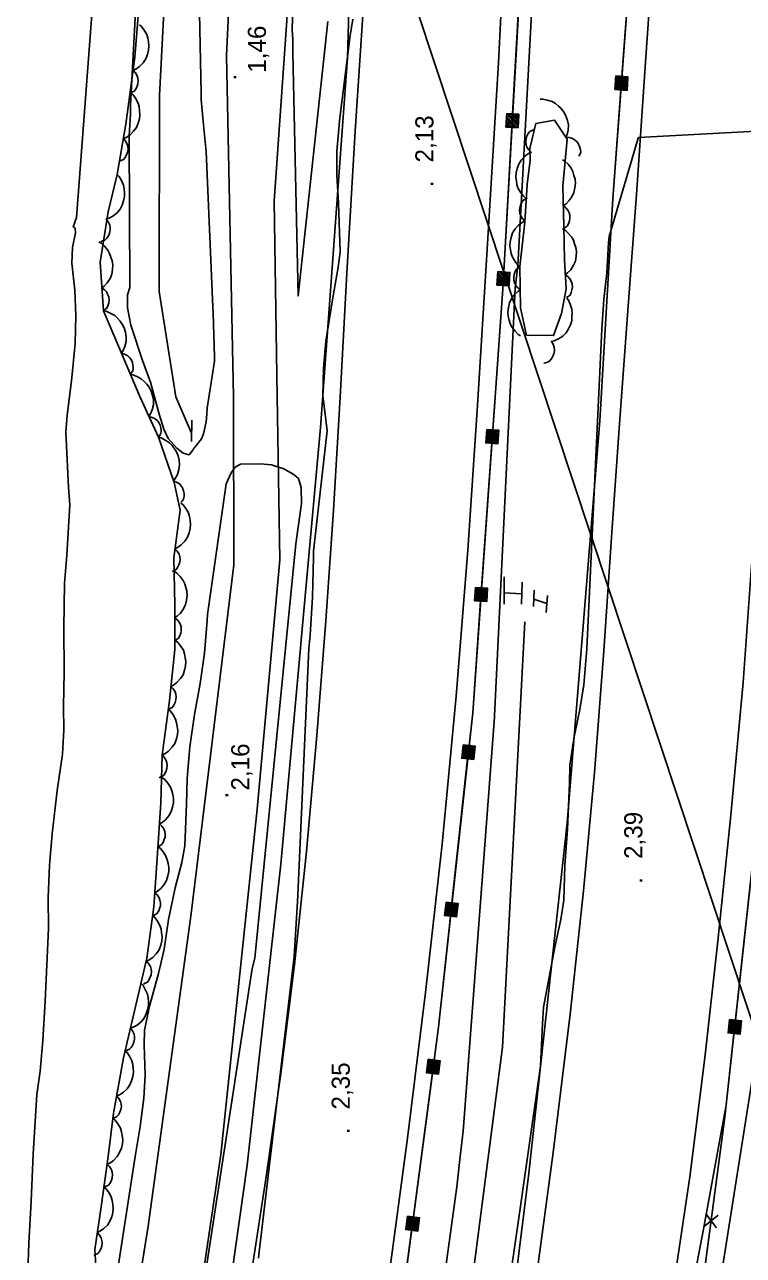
# Model space of a CAD drawing. Extents: x 731854 to 732444, y 4380981 to 4382008.
# Drawn here: x 732237.7 to 732297.3, y 4381382.4 to 4381484.4 of the extents above; entities that cross this region are included whole.
import ezdxf

# ---------------------------------------------------------------- set-up
doc = ezdxf.new("R2010")
doc.units = 0
doc.linetypes.add('DASHED', pattern=[0])
doc.linetypes.add('HIDDEN', pattern=[0])
doc.layers.get('0').update_dxf_attribs({"linetype": 'CONTINUOUS'})
for name, color, linetype in [('1', 7, 'CONTINUOUS'), ('10', 7, 'CONTINUOUS'), ('14', 7, 'CONTINUOUS'), ('2', 7, 'CONTINUOUS'), ('25', 7, 'CONTINUOUS'), ('44', 7, 'CONTINUOUS'), ('48', 7, 'CONTINUOUS'), ('53', 7, 'CONTINUOUS'), ('8', 7, 'CONTINUOUS'), ('9', 7, 'CONTINUOUS'), ('PATTERN_CLASS', 7, 'CONTINUOUS')]:
    doc.layers.add(name, color=color, linetype=linetype)

msp = doc.modelspace()

# ---------------------------------------------------------------- linework, layer by layer
at = {"layer": '1', "color": 0, "linetype": 'CONTINUOUS'}
for p, q in [((732294.03, 4381384.86), (732295.17, 4381385.75)), ((732295.03, 4381384.7), (732294.16, 4381385.87))]:
    msp.add_line(p, q, dxfattribs=at)
msp.add_lwpolyline([(732244.03, 4381179.04), (732255.29, 4381211.44), (732265.4, 4381240.8), (732270.43, 4381263.96), (732280.34, 4381305.69), (732287.4, 4381339.46), (732291.99, 4381365.75), (732295.73, 4381393.89)], dxfattribs=at)
at = {"layer": '10', "color": 0, "linetype": 'CONTINUOUS'}
for p, q in [((732288.1, 4381492.11), (732287.19, 4381480.15)), ((732278.82, 4381489.02), (732278.14, 4381477.04)), ((732286.65, 4381479.57), (732287.12, 4381479.03)), ((732286.67, 4381479.71), (732287.26, 4381479.02)), ((732286.68, 4381479.85), (732287.4, 4381479.01)), ((732286.69, 4381479.99), (732287.54, 4381479)), ((732286.7, 4381480.13), (732287.62, 4381479.06)), ((732286.79, 4381480.18), (732287.63, 4381479.2)), ((732286.93, 4381480.17), (732287.65, 4381479.34)), ((732287.07, 4381480.16), (732287.66, 4381479.48)), ((732287.21, 4381480.15), (732287.67, 4381479.62)), ((732287.35, 4381480.14), (732287.68, 4381479.76)), ((732287.5, 4381480.13), (732287.69, 4381479.9)), ((732287.64, 4381480.12), (732287.7, 4381480.04)), ((732287.11, 4381479.03), (732286.43, 4381470)), ((732286.62, 4381479.15), (732286.69, 4381479.06)), ((732286.63, 4381479.29), (732286.83, 4381479.05)), ((732286.64, 4381479.43), (732286.98, 4381479.04)), ((732277.61, 4381476.45), (732278.09, 4381475.92)), ((732277.62, 4381476.59), (732278.23, 4381475.92)), ((732277.63, 4381476.73), (732278.37, 4381475.91)), ((732277.64, 4381476.87), (732278.51, 4381475.9)), ((732277.65, 4381477.02), (732278.59, 4381475.96)), ((732277.74, 4381477.06), (732278.6, 4381476.1)), ((732277.88, 4381477.06), (732278.61, 4381476.24)), ((732278.02, 4381477.05), (732278.62, 4381476.38)), ((732278.16, 4381477.04), (732278.62, 4381476.52)), ((732278.3, 4381477.03), (732278.63, 4381476.66)), ((732278.44, 4381477.02), (732278.64, 4381476.8)), ((732278.58, 4381477.02), (732278.65, 4381476.94)), ((732278.08, 4381475.92), (732277.4, 4381463.94)), ((732277.59, 4381476.03), (732277.66, 4381475.95)), ((732277.6, 4381476.17), (732277.8, 4381475.94)), ((732277.61, 4381476.31), (732277.94, 4381475.93)), ((732276.86, 4381463.21), (732277.2, 4381462.83)), ((732276.87, 4381463.35), (732277.34, 4381462.83)), ((732276.88, 4381463.49), (732277.48, 4381462.82)), ((732276.89, 4381463.64), (732277.63, 4381462.81)), ((732276.9, 4381463.92), (732277.85, 4381462.86)), ((732276.9, 4381463.78), (732277.77, 4381462.8)), ((732277, 4381463.97), (732277.86, 4381463)), ((732277.14, 4381463.96), (732277.87, 4381463.14)), ((732277.28, 4381463.95), (732277.87, 4381463.28)), ((732277.42, 4381463.94), (732277.88, 4381463.42)), ((732277.56, 4381463.93), (732277.89, 4381463.56)), ((732277.7, 4381463.93), (732277.9, 4381463.71)), ((732277.84, 4381463.92), (732277.91, 4381463.85)), ((732276.85, 4381462.93), (732276.92, 4381462.85)), ((732276.86, 4381463.07), (732277.06, 4381462.84)), ((732275.94, 4381449.99), (732276.14, 4381449.76)), ((732275.95, 4381450.13), (732276.28, 4381449.75)), ((732275.96, 4381450.27), (732276.42, 4381449.74)), ((732275.97, 4381450.42), (732276.56, 4381449.73)), ((732275.98, 4381450.56), (732276.7, 4381449.72)), ((732275.99, 4381450.7), (732276.84, 4381449.71)), ((732276, 4381450.84), (732276.93, 4381449.76)), ((732276.09, 4381450.88), (732276.94, 4381449.91)), ((732276.23, 4381450.87), (732276.95, 4381450.05)), ((732276.37, 4381450.86), (732276.96, 4381450.19)), ((732276.51, 4381450.85), (732276.97, 4381450.33)), ((732276.65, 4381450.84), (732276.98, 4381450.47)), ((732276.79, 4381450.83), (732276.99, 4381450.61)), ((732276.93, 4381450.82), (732277, 4381450.75)), ((732276.41, 4381449.74), (732275.56, 4381437.77)), ((732275.93, 4381449.85), (732276, 4381449.77)), ((732275.07, 4381437.75), (732276, 4381436.68)), ((732275.16, 4381437.8), (732276.01, 4381436.82)), ((732275.3, 4381437.79), (732276.02, 4381436.96)), ((732275.44, 4381437.78), (732276.03, 4381437.1)), ((732275.58, 4381437.77), (732276.04, 4381437.24)), ((732275.72, 4381437.76), (732276.05, 4381437.38)), ((732275.87, 4381437.75), (732276.06, 4381437.52)), ((732276.01, 4381437.74), (732276.07, 4381437.67)), ((732275, 4381436.77), (732275.07, 4381436.68)), ((732275.01, 4381436.91), (732275.21, 4381436.67)), ((732275.02, 4381437.05), (732275.35, 4381436.66)), ((732275.03, 4381437.19), (732275.49, 4381436.65)), ((732275.04, 4381437.33), (732275.63, 4381436.64)), ((732275.05, 4381437.47), (732275.77, 4381436.63)), ((732275.06, 4381437.61), (732275.92, 4381436.62)), ((732274.01, 4381424.41), (732274.7, 4381423.55)), ((732274.02, 4381424.55), (732274.84, 4381423.53)), ((732274.04, 4381424.69), (732274.93, 4381423.59)), ((732274.13, 4381424.74), (732274.94, 4381423.73)), ((732274.27, 4381424.72), (732274.96, 4381423.87)), ((732274.41, 4381424.71), (732274.97, 4381424.01)), ((732274.55, 4381424.69), (732274.99, 4381424.15)), ((732274.69, 4381424.68), (732275, 4381424.29)), ((732274.83, 4381424.66), (732275.02, 4381424.43)), ((732274.98, 4381424.64), (732275.04, 4381424.57)), ((732274.41, 4381423.58), (732273.11, 4381411.65)), ((732273.93, 4381423.71), (732274, 4381423.63)), ((732273.95, 4381423.85), (732274.14, 4381423.61)), ((732273.96, 4381423.99), (732274.28, 4381423.6)), ((732273.98, 4381424.13), (732274.42, 4381423.58)), ((732273.99, 4381424.27), (732274.56, 4381423.56)), ((732297.9, 4381413.84), (732296.6, 4381401.91)), ((732272.57, 4381411.23), (732273.14, 4381410.52)), ((732272.59, 4381411.37), (732273.28, 4381410.51)), ((732272.6, 4381411.51), (732273.42, 4381410.49)), ((732272.62, 4381411.65), (732273.51, 4381410.54)), ((732272.71, 4381411.7), (732273.52, 4381410.69)), ((732272.85, 4381411.68), (732273.54, 4381410.83)), ((732272.99, 4381411.66), (732273.55, 4381410.97)), ((732273.13, 4381411.65), (732273.57, 4381411.11)), ((732273.27, 4381411.63), (732273.58, 4381411.25)), ((732273.41, 4381411.62), (732273.6, 4381411.39)), ((732273.55, 4381411.6), (732273.61, 4381411.53)), ((732272.51, 4381410.67), (732272.58, 4381410.58)), ((732272.52, 4381410.81), (732272.72, 4381410.57)), ((732272.54, 4381410.95), (732272.86, 4381410.55)), ((732272.56, 4381411.09), (732273, 4381410.54)), ((732296.2, 4381401.96), (732297.01, 4381400.95)), ((732296.34, 4381401.94), (732297.03, 4381401.09)), ((732296, 4381400.93), (732296.07, 4381400.85)), ((732296.01, 4381401.07), (732296.21, 4381400.83)), ((732296.03, 4381401.21), (732296.35, 4381400.82)), ((732296.05, 4381401.35), (732296.49, 4381400.8)), ((732296.06, 4381401.49), (732296.63, 4381400.79)), ((732296.08, 4381401.64), (732296.77, 4381400.77)), ((732296.09, 4381401.78), (732296.91, 4381400.76)), ((732296.11, 4381401.92), (732297, 4381400.81)), ((732296.48, 4381401.93), (732297.04, 4381401.23)), ((732296.62, 4381401.91), (732297.06, 4381401.37)), ((732296.76, 4381401.9), (732297.07, 4381401.51)), ((732296.9, 4381401.88), (732297.09, 4381401.65)), ((732297.04, 4381401.87), (732297.1, 4381401.79)), ((732296.48, 4381400.8), (732295.73, 4381393.89)), ((732271.04, 4381397.93), (732271.35, 4381397.53)), ((732271.06, 4381398.07), (732271.49, 4381397.51)), ((732271.08, 4381398.21), (732271.63, 4381397.49)), ((732271.1, 4381398.35), (732271.77, 4381397.47)), ((732271.12, 4381398.49), (732271.91, 4381397.45)), ((732271.13, 4381398.63), (732272, 4381397.5)), ((732271.23, 4381398.67), (732272.02, 4381397.64)), ((732271.37, 4381398.65), (732272.04, 4381397.78)), ((732271.51, 4381398.63), (732272.06, 4381397.92)), ((732271.65, 4381398.61), (732272.07, 4381398.06)), ((732271.79, 4381398.6), (732272.09, 4381398.2)), ((732271.93, 4381398.58), (732272.11, 4381398.34)), ((732272.07, 4381398.56), (732272.13, 4381398.48)), ((732271.49, 4381397.51), (732269.92, 4381385.61)), ((732271.01, 4381397.65), (732271.07, 4381397.56)), ((732271.02, 4381397.79), (732271.21, 4381397.54)), ((732269.42, 4381385.62), (732270.29, 4381384.5)), ((732269.52, 4381385.66), (732270.31, 4381384.64)), ((732269.66, 4381385.65), (732270.33, 4381384.78)), ((732269.8, 4381385.63), (732270.34, 4381384.92)), ((732269.94, 4381385.61), (732270.36, 4381385.06)), ((732269.29, 4381384.64), (732269.36, 4381384.56)), ((732269.31, 4381384.78), (732269.5, 4381384.54)), ((732269.33, 4381384.92), (732269.64, 4381384.52)), ((732269.35, 4381385.06), (732269.78, 4381384.5)), ((732269.37, 4381385.2), (732269.92, 4381384.48)), ((732269.39, 4381385.34), (732270.06, 4381384.46)), ((732269.41, 4381385.48), (732270.2, 4381384.45)), ((732270.08, 4381385.59), (732270.38, 4381385.2)), ((732270.22, 4381385.57), (732270.4, 4381385.34)), ((732270.36, 4381385.55), (732270.42, 4381385.48))]:
    msp.add_line(p, q, dxfattribs=at)
for points in [[(732286.7, 4381480.19), (732286.62, 4381479.07), (732287.62, 4381478.99), (732287.7, 4381480.11)], [(732277.65, 4381477.07), (732277.59, 4381475.95), (732278.59, 4381475.89), (732278.65, 4381477.01)], [(732276.91, 4381463.97), (732276.84, 4381462.85), (732277.85, 4381462.8), (732277.91, 4381463.91)], [(732276, 4381450.89), (732275.92, 4381449.77), (732276.92, 4381449.7), (732277, 4381450.82)], [(732275.07, 4381437.8), (732274.99, 4381436.69), (732276, 4381436.62), (732276.07, 4381437.73)], [(732274.04, 4381424.75), (732273.92, 4381423.63), (732274.92, 4381423.53), (732275.04, 4381424.64)], [(732272.62, 4381411.71), (732272.5, 4381410.59), (732273.5, 4381410.48), (732273.62, 4381411.6)], [(732296.11, 4381401.97), (732295.99, 4381400.86), (732296.99, 4381400.75), (732297.11, 4381401.86)], [(732271.14, 4381398.68), (732271, 4381397.57), (732271.99, 4381397.44), (732272.14, 4381398.55)], [(732269.43, 4381385.68), (732269.28, 4381384.57), (732270.28, 4381384.43), (732270.43, 4381385.54)]]:
    msp.add_lwpolyline(points, close=True, dxfattribs=at)
for points in [[(732277.34, 4381462.83), (732277.32, 4381462.53), (732276.49, 4381450.86)], [(732275.49, 4381436.65), (732274.83, 4381427.4), (732274.53, 4381424.69)], [(732272.99, 4381410.54), (732271.99, 4381401.34), (732271.63, 4381398.62)], [(732269.77, 4381384.5), (732268.33, 4381373.52), (732268.19, 4381372.61)]]:
    msp.add_lwpolyline(points, dxfattribs=at)
at = {"layer": '14', "color": 0, "linetype": 'CONTINUOUS'}
for points in [[(732289.14, 4381481.32), (732291.35, 4381513.12), (732294.12, 4381563.46), (732297.26, 4381618.55), (732301.54, 4381688.45)], [(732248.35, 4381280.86), (732251.33, 4381293), (732254.28, 4381305.73), (732257.15, 4381318.82), (732259.87, 4381331.89), (732262.32, 4381344.66), (732264.39, 4381356.94), (732266.2, 4381368.8), (732267.85, 4381380.42), (732269.42, 4381392.15), (732270.92, 4381404.21), (732272.29, 4381416.5), (732273.45, 4381428.78), (732274.42, 4381440.89), (732275.23, 4381452.9), (732276.04, 4381465.84), (732276.97, 4381481.3), (732278.02, 4381502.31)], [(732256.43, 4381380.48), (732257.72, 4381388.94), (732258.94, 4381397.51), (732260.06, 4381406.5), (732261.06, 4381415.89), (732261.91, 4381425.52), (732262.65, 4381435.02), (732263.29, 4381444.19), (732263.86, 4381453.57), (732264.41, 4381463.83), (732265.1, 4381475.61), (732265.98, 4381489)], [(732300.82, 4381483.84), (732299.69, 4381467.71), (732298.79, 4381453.42), (732298.03, 4381441.13), (732297.23, 4381429.91), (732296.23, 4381418.92), (732295.14, 4381408.46), (732294.06, 4381398.81), (732292.81, 4381388.94), (732291.18, 4381377.79), (732289.12, 4381365.48), (732286.65, 4381352.59), (732284.01, 4381340.29), (732281.44, 4381329.53), (732278.9, 4381319.6), (732276.27, 4381309.33), (732273.25, 4381297.37), (732269.15, 4381281.44)], [(732261.07, 4381283.28), (732265.25, 4381301.25), (732268.39, 4381315.1), (732270.98, 4381327.05), (732273.31, 4381338.76), (732275.55, 4381351.15), (732277.75, 4381364.61), (732279.79, 4381378.23), (732281.51, 4381390.94), (732282.9, 4381402.42), (732284.02, 4381412.65), (732284.92, 4381422.44), (732285.69, 4381432.53), (732286.37, 4381442.34), (732286.99, 4381451.34), (732287.65, 4381460.37), (732288.41, 4381470.37), (732289.14, 4381481.32)]]:
    msp.add_lwpolyline(points, dxfattribs=at)
at = {"layer": '2', "color": 0, "linetype": 'CONTINUOUS'}
for p, q in [((732251.55, 4381451.65), (732251.53, 4381449.89)), ((732277.44, 4381436.4), (732277.45, 4381438.68)), ((732278.93, 4381438.23), (732278.87, 4381436.41)), ((732279.86, 4381436.21), (732279.92, 4381437.56)), ((732281.04, 4381437.11), (732280.92, 4381435.71))]:
    msp.add_line(p, q, dxfattribs=at)
at = {"layer": '25', "color": 0, "linetype": 'HIDDEN'}
for p, q in [((732277.44, 4381437.34), (732278.9, 4381437.27)), ((732279.89, 4381436.82), (732280.98, 4381436.47))]:
    msp.add_line(p, q, dxfattribs=at)
for points in [[(732251.54, 4381450.58), (732250.23, 4381453.6), (732248.86, 4381462.33), (732248.87, 4381478.58), (732250.03, 4381500.92)], [(732193.38, 4381104.71), (732200.94, 4381122.59), (732213.35, 4381151.35), (732224.44, 4381179.67), (732235.61, 4381212.32), (732243.64, 4381238.5), (732250.98, 4381263.98), (732257.83, 4381290.56), (732265.92, 4381328.76), (732272.3, 4381361.15), (732277.31, 4381399.69), (732279.15, 4381434.94)]]:
    msp.add_lwpolyline(points, dxfattribs=at)
at = {"layer": '44', "color": 0, "linetype": 'CONTINUOUS'}
for points in [[(732248.9, 4381264.1), (732259.34, 4381306.09), (732259.92, 4381308.46), (732267.39, 4381345.67), (732267.93, 4381348.09), (732268.15, 4381349.19), (732273.52, 4381388.12), (732273.8, 4381390.63), (732274.03, 4381392.73), (732276.65, 4381427.05), (732276.63, 4381427.14), (732278.34, 4381462.6), (732278.58, 4381464.44), (732280.42, 4381498.6), (732280.4, 4381498.87), (732280.4, 4381512.35), (732279.91, 4381512.23)], [(732262.82, 4381484.71), (732260.38, 4381461.96), (732260.37, 4381461.96), (732259.94, 4381482.1), (732259.92, 4381483.23), (732259.86, 4381483.98), (732260.67, 4381512.76)], [(732252.04, 4381493.35), (732252.32, 4381478.78), (732252.32, 4381478.23), (732252.49, 4381476.42), (732252.75, 4381473.92), (732253.29, 4381461.06), (732253.32, 4381460.53), (732253.45, 4381456.92), (732253.44, 4381456.55), (732252.82, 4381452.66), (732252.79, 4381452.16), (732252.74, 4381451.53), (732252.52, 4381450.53), (732252.36, 4381450.12), (732251.83, 4381449.46), (732251.71, 4381449.29), (732251.63, 4381449.17), (732251.33, 4381448.78), (732250.85, 4381448.92), (732250.31, 4381449.34), (732249.61, 4381450.14), (732249.24, 4381450.9), (732248.84, 4381452.16), (732248.13, 4381454.8), (732247.47, 4381456.6), (732246.5, 4381459.54), (732246.23, 4381460.96), (732246.23, 4381462.06), (732246.42, 4381462.65), (732246.37, 4381475.23), (732246.49, 4381477.01), (732246.47, 4381477.8), (732247.54, 4381497.38)], [(732237.96, 4381381.1), (732238.04, 4381383.4), (732238.25, 4381386.92), (732238.41, 4381390.82), (732238.71, 4381395.75), (732238.99, 4381397.69), (732239.22, 4381400.23), (732239.42, 4381403.51), (732239.68, 4381409.51), (732239.66, 4381412.07), (732239.76, 4381414.78), (732239.99, 4381417.36), (732240.39, 4381420.96), (732240.83, 4381423.96), (732240.96, 4381425.96), (732240.92, 4381427.9), (732240.97, 4381430.8), (732240.96, 4381434.44), (732241.02, 4381438.15), (732241.2, 4381440.46), (732241.44, 4381444.63), (732241.34, 4381446.11), (732241.12, 4381450.67), (732241.24, 4381452.08), (732241.6, 4381454.92), (732241.89, 4381458.02), (732241.96, 4381460.32), (732241.87, 4381462.44), (732241.63, 4381464.66), (732241.68, 4381465.98), (732241.93, 4381467.19), (732241.88, 4381467.58), (732241.73, 4381467.69), (732241.99, 4381468.46), (732243.84, 4381492.62)], [(732264.89, 4381484.9), (732264.69, 4381483.54), (732263.81, 4381476.73), (732263.58, 4381473.96), (732263.57, 4381471.96), (732263.7, 4381469.65), (732263.85, 4381465.6), (732263.69, 4381464.35), (732263.23, 4381461.79), (732262.67, 4381458.21), (732262.47, 4381455.98), (732262.41, 4381453.67), (732262.57, 4381452.38), (732262.78, 4381450.77), (732261.64, 4381440.79), (732261.64, 4381440.29), (732261.55, 4381436.98), (732261.36, 4381433.84), (732261.26, 4381432.73), (732260.35, 4381412.28), (732260.32, 4381411.76), (732260.03, 4381407.21), (732257.14, 4381382.71), (732257.07, 4381382.19)], [(732302.94, 4381475.87), (732288.58, 4381475.08), (732288.53, 4381475.02), (732286.13, 4381466.89), (732286.08, 4381466.39), (732285.96, 4381463.88), (732285.7, 4381461.69), (732285.54, 4381459.21), (732284.3, 4381432.71), (732284.05, 4381429.73), (732283.72, 4381427.67), (732283.2, 4381425.27), (732282.88, 4381423.07), (732282.85, 4381421.57), (732282.7, 4381417.76), (732282.47, 4381414.73), (732282.37, 4381411.88), (732282.13, 4381410.26), (732281.65, 4381407.98), (732280.69, 4381403.01), (732280.62, 4381401.62), (732280.45, 4381398.11), (732278.51, 4381384.56), (732278.42, 4381384.02), (732277.97, 4381380.76)], [(732252.44, 4381379.36), (732256.56, 4381406.21), (732256.79, 4381407.05), (732260.17, 4381441.4), (732260.64, 4381444.75), (732260.62, 4381446.08), (732260.39, 4381446.81), (732260.02, 4381447.15), (732259.19, 4381447.62), (732258.15, 4381447.96), (732257.24, 4381448.05), (732255.58, 4381448.01), (732255.14, 4381447.75), (732254.81, 4381447.29), (732254.41, 4381446.38), (732252.86, 4381435.56), (732252.84, 4381435.05), (732252.61, 4381432.35), (732252.26, 4381429.82), (732251.78, 4381427.27), (732251.4, 4381424.59), (732251.16, 4381421.96), (732251.12, 4381419.84), (732250.97, 4381416.38), (732250.72, 4381415), (732250.18, 4381412.88), (732249.64, 4381410.26), (732249.27, 4381407.8), (732248.8, 4381405.8), (732248.04, 4381403.09), (732247.64, 4381401.09), (732247.61, 4381399.86), (732247.68, 4381397.36), (732247.57, 4381395.46), (732247.29, 4381393.12), (732246.86, 4381390.62), (732245.13, 4381379.36)]]:
    msp.add_lwpolyline(points, dxfattribs=at)
at = {"layer": '53', "color": 0, "linetype": 'CONTINUOUS'}
for points in [[(732247.21, 4381484.44), (732247.39, 4381484.29), (732247.6, 4381483.99), (732247.82, 4381483.63), (732247.91, 4381483.32), (732247.96, 4381483.01), (732247.99, 4381482.69), (732247.97, 4381482.34), (732247.88, 4381481.98), (732247.74, 4381481.61), (732247.52, 4381481.29), (732247.22, 4381480.98), (732246.92, 4381480.76), (732246.69, 4381480.66), (732246.88, 4381480.46), (732247.04, 4381480.21), (732247.09, 4381480), (732247.12, 4381479.8), (732247.09, 4381479.54), (732247.02, 4381479.33), (732246.91, 4381479.1), (732246.77, 4381478.93), (732246.59, 4381478.84), (732246.45, 4381478.77)], [(732246.54, 4381478.75), (732246.72, 4381478.6), (732246.92, 4381478.29), (732247.12, 4381477.92), (732247.2, 4381477.62), (732247.23, 4381477.3), (732247.26, 4381476.98), (732247.22, 4381476.63), (732247.12, 4381476.27), (732246.97, 4381475.91), (732246.74, 4381475.6), (732246.42, 4381475.29), (732246.11, 4381475.09), (732245.89, 4381475), (732246.06, 4381474.79), (732246.21, 4381474.54), (732246.26, 4381474.33), (732246.28, 4381474.12), (732246.24, 4381473.87), (732246.16, 4381473.66), (732246.04, 4381473.43), (732245.9, 4381473.26), (732245.71, 4381473.18), (732245.57, 4381473.12)], [(732280.42, 4381478.26), (732280.65, 4381478.27), (732281.01, 4381478.19), (732281.41, 4381478.07), (732281.68, 4381477.9), (732281.93, 4381477.69), (732282.17, 4381477.48), (732282.39, 4381477.2), (732282.56, 4381476.88), (732282.7, 4381476.51), (732282.76, 4381476.13), (732282.74, 4381475.69), (732282.66, 4381475.33), (732282.56, 4381475.11), (732282.83, 4381475.08), (732283.11, 4381475), (732283.29, 4381474.88), (732283.45, 4381474.75), (732283.6, 4381474.53), (732283.69, 4381474.33), (732283.76, 4381474.09), (732283.78, 4381473.87), (732283.7, 4381473.68), (732283.64, 4381473.53)], [(732279.22, 4381470.07), (732279.03, 4381470.22), (732278.82, 4381470.51), (732278.6, 4381470.87), (732278.5, 4381471.17), (732278.45, 4381471.49), (732278.41, 4381471.81), (732278.43, 4381472.16), (732278.51, 4381472.52), (732278.65, 4381472.89), (732278.86, 4381473.22), (732279.16, 4381473.53), (732279.45, 4381473.75), (732279.68, 4381473.85), (732279.49, 4381474.06), (732279.33, 4381474.3), (732279.27, 4381474.51), (732279.23, 4381474.71), (732279.27, 4381474.97), (732279.33, 4381475.19), (732279.44, 4381475.41), (732279.57, 4381475.59), (732279.75, 4381475.68), (732279.89, 4381475.75)], [(732282.27, 4381473.25), (732282.47, 4381473.13), (732282.73, 4381472.87), (732282.99, 4381472.54), (732283.13, 4381472.26), (732283.22, 4381471.95), (732283.31, 4381471.64), (732283.34, 4381471.29), (732283.3, 4381470.92), (732283.22, 4381470.54), (732283.06, 4381470.18), (732282.8, 4381469.83), (732282.54, 4381469.57), (732282.33, 4381469.44), (732282.54, 4381469.26), (732282.74, 4381469.05), (732282.82, 4381468.85), (732282.88, 4381468.65), (732282.89, 4381468.39), (732282.85, 4381468.17), (732282.78, 4381467.93), (732282.67, 4381467.74), (732282.5, 4381467.62), (732282.37, 4381467.53)], [(732245.38, 4381472.01), (732245.55, 4381471.85), (732245.72, 4381471.52), (732245.9, 4381471.14), (732245.96, 4381470.83), (732245.97, 4381470.51), (732245.97, 4381470.19), (732245.91, 4381469.84), (732245.78, 4381469.49), (732245.61, 4381469.14), (732245.36, 4381468.84), (732245.02, 4381468.57), (732244.7, 4381468.39), (732244.47, 4381468.31), (732244.63, 4381468.09), (732244.76, 4381467.83), (732244.79, 4381467.61), (732244.8, 4381467.41), (732244.74, 4381467.15), (732244.65, 4381466.95), (732244.51, 4381466.73), (732244.36, 4381466.58), (732244.17, 4381466.51), (732244.02, 4381466.45)], [(732278.75, 4381464.37), (732278.56, 4381464.51), (732278.34, 4381464.81), (732278.12, 4381465.16), (732278.02, 4381465.47), (732277.96, 4381465.78), (732277.92, 4381466.1), (732277.93, 4381466.45), (732278.01, 4381466.81), (732278.14, 4381467.18), (732278.35, 4381467.51), (732278.64, 4381467.83), (732278.94, 4381468.05), (732279.16, 4381468.16), (732278.97, 4381468.36), (732278.81, 4381468.6), (732278.75, 4381468.81), (732278.71, 4381469.01), (732278.74, 4381469.27), (732278.8, 4381469.49), (732278.9, 4381469.72), (732279.03, 4381469.89), (732279.21, 4381469.98), (732279.35, 4381470.06)], [(732282.28, 4381467.53), (732282.49, 4381467.42), (732282.75, 4381467.16), (732283.03, 4381466.85), (732283.18, 4381466.57), (732283.28, 4381466.26), (732283.38, 4381465.96), (732283.42, 4381465.61), (732283.4, 4381465.24), (732283.34, 4381464.85), (732283.19, 4381464.5), (732282.95, 4381464.13), (732282.69, 4381463.87), (732282.49, 4381463.72), (732282.71, 4381463.56), (732282.91, 4381463.35), (732283, 4381463.15), (732283.08, 4381462.96), (732283.09, 4381462.7), (732283.06, 4381462.47), (732283, 4381462.23), (732282.9, 4381462.03), (732282.74, 4381461.91), (732282.61, 4381461.82)], [(732243.85, 4381466.43), (732244.06, 4381466.32), (732244.32, 4381466.07), (732244.6, 4381465.76), (732244.75, 4381465.48), (732244.86, 4381465.18), (732244.96, 4381464.87), (732245.01, 4381464.52), (732244.99, 4381464.15), (732244.93, 4381463.77), (732244.78, 4381463.41), (732244.55, 4381463.04), (732244.29, 4381462.77), (732244.09, 4381462.63), (732244.31, 4381462.46), (732244.52, 4381462.26), (732244.61, 4381462.06), (732244.69, 4381461.87), (732244.7, 4381461.61), (732244.68, 4381461.38), (732244.61, 4381461.14), (732244.52, 4381460.94), (732244.35, 4381460.82), (732244.23, 4381460.72)], [(732278.8, 4381458.65), (732278.6, 4381458.77), (732278.35, 4381459.04), (732278.08, 4381459.37), (732277.95, 4381459.66), (732277.86, 4381459.96), (732277.78, 4381460.27), (732277.75, 4381460.62), (732277.79, 4381460.99), (732277.88, 4381461.37), (732278.04, 4381461.73), (732278.3, 4381462.08), (732278.57, 4381462.33), (732278.78, 4381462.46), (732278.57, 4381462.64), (732278.37, 4381462.86), (732278.29, 4381463.06), (732278.23, 4381463.26), (732278.23, 4381463.52), (732278.27, 4381463.74), (732278.34, 4381463.98), (732278.45, 4381464.17), (732278.62, 4381464.28), (732278.75, 4381464.37)], [(732282.63, 4381461.78), (732282.78, 4381461.6), (732282.92, 4381461.26), (732283.06, 4381460.86), (732283.08, 4381460.54), (732283.06, 4381460.22), (732283.04, 4381459.9), (732282.94, 4381459.57), (732282.78, 4381459.23), (732282.57, 4381458.9), (732282.29, 4381458.63), (732281.93, 4381458.39), (732281.59, 4381458.24), (732281.35, 4381458.19), (732281.49, 4381457.95), (732281.59, 4381457.68), (732281.6, 4381457.46), (732281.59, 4381457.25), (732281.51, 4381457.01), (732281.39, 4381456.81), (732281.24, 4381456.61), (732281.07, 4381456.47), (732280.87, 4381456.42), (732280.72, 4381456.38)], [(732244.23, 4381460.72), (732244.46, 4381460.69), (732244.8, 4381460.54), (732245.17, 4381460.34), (732245.4, 4381460.12), (732245.61, 4381459.87), (732245.8, 4381459.62), (732245.96, 4381459.31), (732246.07, 4381458.95), (732246.13, 4381458.57), (732246.11, 4381458.18), (732246.01, 4381457.75), (732245.86, 4381457.42), (732245.72, 4381457.22), (732245.98, 4381457.13), (732246.25, 4381457), (732246.4, 4381456.85), (732246.53, 4381456.69), (732246.63, 4381456.45), (732246.68, 4381456.23), (732246.7, 4381455.98), (732246.68, 4381455.76), (732246.56, 4381455.6), (732246.48, 4381455.46)], [(732246.43, 4381455.44), (732246.66, 4381455.41), (732247, 4381455.27), (732247.37, 4381455.08), (732247.61, 4381454.87), (732247.82, 4381454.63), (732248.02, 4381454.38), (732248.19, 4381454.07), (732248.31, 4381453.71), (732248.38, 4381453.33), (732248.37, 4381452.94), (732248.28, 4381452.52), (732248.14, 4381452.18), (732248, 4381451.97), (732248.27, 4381451.89), (732248.53, 4381451.77), (732248.69, 4381451.62), (732248.83, 4381451.47), (732248.93, 4381451.23), (732248.99, 4381451.01), (732249.02, 4381450.76), (732249, 4381450.54), (732248.89, 4381450.37), (732248.81, 4381450.24)], [(732248.8, 4381450.24), (732249.03, 4381450.19), (732249.36, 4381450.01), (732249.71, 4381449.79), (732249.93, 4381449.55), (732250.11, 4381449.29), (732250.29, 4381449.02), (732250.42, 4381448.7), (732250.5, 4381448.33), (732250.54, 4381447.95), (732250.49, 4381447.56), (732250.36, 4381447.14), (732250.18, 4381446.82), (732250.03, 4381446.63), (732250.29, 4381446.53), (732250.54, 4381446.38), (732250.68, 4381446.22), (732250.8, 4381446.05), (732250.88, 4381445.8), (732250.92, 4381445.58), (732250.92, 4381445.33), (732250.88, 4381445.11), (732250.75, 4381444.95), (732250.66, 4381444.83)], [(732250.65, 4381444.78), (732250.84, 4381444.63), (732251.05, 4381444.33), (732251.27, 4381443.97), (732251.36, 4381443.67), (732251.41, 4381443.35), (732251.45, 4381443.03), (732251.42, 4381442.68), (732251.33, 4381442.32), (732251.2, 4381441.96), (732250.98, 4381441.63), (732250.68, 4381441.32), (732250.38, 4381441.1), (732250.16, 4381441), (732250.34, 4381440.8), (732250.5, 4381440.55), (732250.56, 4381440.34), (732250.59, 4381440.14), (732250.56, 4381439.88), (732250.49, 4381439.67), (732250.38, 4381439.44), (732250.25, 4381439.27), (732250.06, 4381439.18), (732249.92, 4381439.11)], [(732250.13, 4381439.1), (732250.33, 4381438.98), (732250.58, 4381438.71), (732250.84, 4381438.38), (732250.98, 4381438.09), (732251.07, 4381437.78), (732251.15, 4381437.47), (732251.17, 4381437.12), (732251.13, 4381436.75), (732251.04, 4381436.37), (732250.87, 4381436.02), (732250.61, 4381435.67), (732250.34, 4381435.42), (732250.13, 4381435.29), (732250.34, 4381435.11), (732250.53, 4381434.89), (732250.61, 4381434.69), (732250.68, 4381434.49), (732250.68, 4381434.23), (732250.64, 4381434.01), (732250.56, 4381433.77), (732250.45, 4381433.58), (732250.28, 4381433.47), (732250.15, 4381433.38)], [(732250.23, 4381433.37), (732250.41, 4381433.23), (732250.63, 4381432.94), (732250.86, 4381432.58), (732250.96, 4381432.28), (732251.01, 4381431.96), (732251.06, 4381431.64), (732251.04, 4381431.29), (732250.96, 4381430.93), (732250.83, 4381430.56), (732250.63, 4381430.23), (732250.33, 4381429.91), (732250.04, 4381429.69), (732249.81, 4381429.59), (732250, 4381429.38), (732250.17, 4381429.15), (732250.23, 4381428.94), (732250.27, 4381428.73), (732250.24, 4381428.47), (732250.18, 4381428.26), (732250.07, 4381428.03), (732249.94, 4381427.85), (732249.76, 4381427.76), (732249.62, 4381427.68)], [(732249.6, 4381427.69), (732249.79, 4381427.54), (732250, 4381427.24), (732250.21, 4381426.88), (732250.3, 4381426.58), (732250.35, 4381426.26), (732250.39, 4381425.94), (732250.36, 4381425.59), (732250.28, 4381425.23), (732250.14, 4381424.86), (732249.92, 4381424.54), (732249.62, 4381424.23), (732249.32, 4381424.01), (732249.09, 4381423.91), (732249.28, 4381423.71), (732249.44, 4381423.46), (732249.49, 4381423.25), (732249.52, 4381423.05), (732249.49, 4381422.79), (732249.42, 4381422.58), (732249.31, 4381422.35), (732249.18, 4381422.18), (732248.99, 4381422.09), (732248.85, 4381422.02)], [(732249.14, 4381422), (732249.33, 4381421.86), (732249.56, 4381421.58), (732249.8, 4381421.23), (732249.91, 4381420.93), (732249.98, 4381420.62), (732250.04, 4381420.3), (732250.03, 4381419.95), (732249.97, 4381419.59), (732249.85, 4381419.21), (732249.66, 4381418.87), (732249.38, 4381418.54), (732249.09, 4381418.31), (732248.87, 4381418.2), (732249.07, 4381418), (732249.24, 4381417.77), (732249.31, 4381417.57), (732249.36, 4381417.36), (732249.34, 4381417.1), (732249.28, 4381416.89), (732249.19, 4381416.65), (732249.07, 4381416.47), (732248.89, 4381416.37), (732248.75, 4381416.29)], [(732248.76, 4381416.29), (732248.95, 4381416.16), (732249.18, 4381415.87), (732249.41, 4381415.52), (732249.52, 4381415.22), (732249.59, 4381414.91), (732249.65, 4381414.59), (732249.65, 4381414.24), (732249.58, 4381413.88), (732249.46, 4381413.5), (732249.27, 4381413.17), (732248.99, 4381412.84), (732248.7, 4381412.6), (732248.48, 4381412.49), (732248.68, 4381412.3), (732248.85, 4381412.06), (732248.92, 4381411.86), (732248.97, 4381411.65), (732248.95, 4381411.39), (732248.89, 4381411.18), (732248.8, 4381410.94), (732248.67, 4381410.76), (732248.5, 4381410.66), (732248.36, 4381410.58)], [(732248.31, 4381410.59), (732248.5, 4381410.44), (732248.71, 4381410.14), (732248.92, 4381409.78), (732249.01, 4381409.48), (732249.06, 4381409.16), (732249.1, 4381408.84), (732249.07, 4381408.49), (732248.98, 4381408.13), (732248.84, 4381407.76), (732248.63, 4381407.44), (732248.32, 4381407.13), (732248.02, 4381406.91), (732247.8, 4381406.81), (732247.98, 4381406.61), (732248.14, 4381406.36), (732248.19, 4381406.15), (732248.23, 4381405.95), (732248.19, 4381405.69), (732248.12, 4381405.48), (732248.01, 4381405.25), (732247.88, 4381405.08), (732247.7, 4381404.99), (732247.55, 4381404.92)], [(732247.35, 4381404.96), (732247.52, 4381404.79), (732247.7, 4381404.47), (732247.88, 4381404.09), (732247.94, 4381403.78), (732247.96, 4381403.46), (732247.96, 4381403.14), (732247.9, 4381402.79), (732247.78, 4381402.44), (732247.61, 4381402.09), (732247.36, 4381401.79), (732247.03, 4381401.51), (732246.71, 4381401.33), (732246.47, 4381401.25), (732246.64, 4381401.03), (732246.77, 4381400.77), (732246.81, 4381400.55), (732246.82, 4381400.35), (732246.76, 4381400.09), (732246.67, 4381399.89), (732246.54, 4381399.67), (732246.39, 4381399.51), (732246.2, 4381399.44), (732246.05, 4381399.39)], [(732246.02, 4381399.39), (732246.19, 4381399.24), (732246.39, 4381398.93), (732246.59, 4381398.56), (732246.67, 4381398.25), (732246.7, 4381397.93), (732246.72, 4381397.61), (732246.68, 4381397.26), (732246.57, 4381396.9), (732246.42, 4381396.55), (732246.19, 4381396.23), (732245.87, 4381395.93), (732245.56, 4381395.74), (732245.33, 4381395.65), (732245.5, 4381395.43), (732245.65, 4381395.18), (732245.7, 4381394.97), (732245.72, 4381394.76), (732245.67, 4381394.51), (732245.59, 4381394.3), (732245.47, 4381394.07), (732245.33, 4381393.91), (732245.14, 4381393.83), (732245, 4381393.76)], [(732245.02, 4381393.76), (732245.21, 4381393.62), (732245.42, 4381393.32), (732245.64, 4381392.96), (732245.74, 4381392.66), (732245.79, 4381392.34), (732245.83, 4381392.02), (732245.81, 4381391.67), (732245.72, 4381391.31), (732245.58, 4381390.94), (732245.37, 4381390.61), (732245.07, 4381390.3), (732244.77, 4381390.08), (732244.55, 4381389.98), (732244.74, 4381389.78), (732244.9, 4381389.53), (732244.95, 4381389.33), (732244.99, 4381389.12), (732244.96, 4381388.86), (732244.89, 4381388.65), (732244.78, 4381388.42), (732244.65, 4381388.24), (732244.47, 4381388.16), (732244.33, 4381388.08)], [(732244.28, 4381388.09), (732244.46, 4381387.94), (732244.67, 4381387.64), (732244.88, 4381387.27), (732244.97, 4381386.97), (732245.01, 4381386.65), (732245.04, 4381386.33), (732245.01, 4381385.98), (732244.92, 4381385.62), (732244.77, 4381385.26), (732244.56, 4381384.93), (732244.25, 4381384.63), (732243.94, 4381384.42), (732243.72, 4381384.32), (732243.9, 4381384.11), (732244.05, 4381383.87), (732244.1, 4381383.66), (732244.13, 4381383.45), (732244.1, 4381383.19), (732244.02, 4381382.98), (732243.91, 4381382.76), (732243.77, 4381382.58), (732243.59, 4381382.5), (732243.45, 4381382.43)]]:
    msp.add_lwpolyline(points, dxfattribs=at)
at = {"layer": '8', "color": 0, "linetype": 'CONTINUOUS'}
msp.add_lwpolyline([(732259.32, 4381495.64), (732259.42, 4381484.78), (732258.37, 4381469.81), (732258.61, 4381455.39), (732258.85, 4381440.08), (732256.97, 4381419.41), (732253.96, 4381390.8), (732249.06, 4381357.61), (732242.04, 4381320.87), (732233.02, 4381280.71), (732224.77, 4381247.16), (732211.36, 4381206.19), (732198.58, 4381172.91), (732183.69, 4381137.67), (732167.71, 4381102.38), (732147.36, 4381061.34), (732133.02, 4381035.92), (732130.16, 4381031.05)], dxfattribs=at)
at = {"layer": '8', "color": 0, "linetype": 'DASHED'}
for points in [[(732228.11, 4381281.14), (732232.99, 4381302.55), (732238.34, 4381327.23), (732242.9, 4381353.38), (732247.95, 4381384.84), (732251.47, 4381410.55), (732255.05, 4381439.67), (732255, 4381453.6), (732254.44, 4381481.88), (732255.06, 4381495.21)], [(732167.6, 4381003.48), (732174.76, 4381018.09), (732183.97, 4381037.94), (732195.6, 4381062.85), (732203.7, 4381080.5), (732211.27, 4381096.46), (732218.29, 4381110.6), (732226, 4381128.23), (732232.73, 4381144.42), (732242.26, 4381168.36), (732251.23, 4381194.34), (732258.36, 4381216.76), (732266.73, 4381240.59), (732272.4, 4381266.42), (732279.48, 4381296.41), (732286.64, 4381328.21), (732293, 4381365.33), (732298.18, 4381398.21), (732302.57, 4381434.89), (732305.52, 4381476.26)]]:
    msp.add_lwpolyline(points, dxfattribs=at)
at = {"layer": '9', "color": 0, "linetype": 'HIDDEN'}
for points in [[(732264.99, 4381500.09), (732264.47, 4381481.69), (732262.23, 4381451.04), (732258.94, 4381414.84), (732256.14, 4381389.89), (732252.67, 4381365.23), (732247.39, 4381334.23), (732241.18, 4381304.36), (732235.09, 4381277.88), (732229.03, 4381251.59), (732228.02, 4381245.67), (732224.64, 4381232.39), (732214.02, 4381200.91), (732200.13, 4381163.41), (732181.95, 4381120.46), (732166.9, 4381088.71), (732151.06, 4381057.86), (732132.92, 4381026.81)], [(732286.43, 4381470), (732285.37, 4381451.61), (732282.65, 4381418.28), (732279.49, 4381389.23), (732277.01, 4381369.26), (732271.28, 4381338.36), (732264.53, 4381304.92), (732258.31, 4381277.29), (732251.98, 4381252.54), (732243.92, 4381225.07), (732234.13, 4381195.46)], [(732245.01, 4381192.48), (732249.01, 4381204.42), (732253.72, 4381218.94), (732259.94, 4381239.41), (732265.21, 4381257.75), (732271.54, 4381282.69), (732276.91, 4381305.66), (732283.07, 4381329.5), (732287.68, 4381350.46), (732291.37, 4381371.08), (732293.95, 4381384.59), (732295.8, 4381394.75)]]:
    msp.add_lwpolyline(points, dxfattribs=at)
at = {"layer": 'PATTERN_CLASS', "color": 0, "linetype": 'CONTINUOUS'}
for points in [[(732286.43, 4381470), (732288.61, 4381498.94), (732290.65, 4381535.19), (732292.6, 4381568.09), (732295.91, 4381629.35), (732299.02, 4381673.59), (732299.62, 4381688.55)], [(732295.73, 4381393.89), (732299.01, 4381424.02), (732302.82, 4381474.11), (732304.92, 4381505.4)], [(732188.04, 4381105.52), (732193.78, 4381118.19), (732203.7, 4381140.69), (732212.81, 4381163.77), (732221.71, 4381186.36), (732227.84, 4381204.85), (732235.24, 4381228.82), (732242.09, 4381250.85), (732248.11, 4381272.89), (732253.91, 4381297.66), (732260.22, 4381327.16), (732264.92, 4381351.21), (732268.33, 4381373.52), (732271.99, 4381401.34), (732274.83, 4381427.4), (732277.32, 4381462.53), (732279.03, 4381492.71), (732279.7, 4381502.11)], [(732247.36, 4381488.23), (732246.85, 4381481.76), (732246.1, 4381476.19), (732245.38, 4381472.01)], [(732279.29, 4381458.71), (732279.27, 4381458.82), (732278.78, 4381460.96), (732278.75, 4381464.4), (732279.14, 4381468.06), (732279.35, 4381471.19), (732279.59, 4381473.21), (732279.57, 4381474.17), (732280.07, 4381476.25), (732281.6, 4381476.53), (732282.67, 4381474.96), (732282.31, 4381471.06), (732282.37, 4381467.71), (732282.43, 4381464.94), (732282.57, 4381462.53), (732282.18, 4381460.51), (732281.53, 4381458.67), (732279.29, 4381458.71)], [(732245.38, 4381472.01), (732244.63, 4381468.94), (732243.96, 4381464.76), (732244.23, 4381460.73), (732245.87, 4381456.89), (732247.26, 4381453.62), (732248.8, 4381450.25), (732250.09, 4381446.48), (732250.58, 4381444.21), (732250.07, 4381440.25), (732250.14, 4381436.34), (732250.15, 4381432.64), (732249.7, 4381428.42), (732249.1, 4381423.88), (732249, 4381419.94), (732248.69, 4381415.35), (732248.41, 4381411.31), (732247.84, 4381407.05), (732246.74, 4381402.34), (732245.91, 4381398.79), (732245.08, 4381394.21), (732244.64, 4381390.63), (732244.04, 4381386.44), (732243.52, 4381382.92), (732243.65, 4381380.71)], [(732295.73, 4381393.89), (732291.99, 4381365.75), (732287.4, 4381339.46), (732280.34, 4381305.69), (732270.43, 4381263.96), (732265.4, 4381240.8), (732255.29, 4381211.44), (732244.03, 4381179.04)]]:
    msp.add_lwpolyline(points, dxfattribs=at)

# ---------------------------------------------------------------- texts
at = {"layer": '48', "color": 0, "linetype": 'CONTINUOUS'}
for s, p in [(' 1,46', (732257.7, 4381479.9)), ('.', (732255.25, 4381479.8)), (' 2,13', (732271.58, 4381472.46)), ('.', (732271.58, 4381470.96)), (' 2,16', (732256.32, 4381420.4)), ('.', (732254.58, 4381420.3)), (' 2,39', (732288.89, 4381414.73)), ('.', (732288.89, 4381413.23)), (' 2,35', (732264.65, 4381393.96)), ('.', (732264.65, 4381392.46))]:
    msp.add_text(s, height=1.5, rotation=90, dxfattribs=at).set_placement(p)

# ---------------------------------------------------------------- meshes
at = {"color": 0, "linetype": 'CONTINUOUS'}
mesh = msp.add_polyface(dxfattribs=at)
corners = [(732162.5, 4380981), (731854.5, 4382007.5), (732444, 4380981), (732444, 4382007.5), (731854.5, 4380981)]
mesh.append_faces([[corners[k] for k in face] for face in [(0, 1, 4), (1, 0, 2, 3)]], dxfattribs={"vtx0": -1, "color": 0})
mesh = msp.add_polyface(dxfattribs=at)
corners = [(732434, 4380991), (732162.5, 4381811), (732162.5, 4380991), (731864.5, 4381811), (732434, 4381811), (731864.5, 4380991)]
mesh.append_faces([[corners[k] for k in face] for face in [(1, 0, 4), (2, 3, 5)]], dxfattribs={"vtx0": -1, "color": 0})
mesh.append_faces([[corners[k] for k in face] for face in [(0, 1, 3, 2)]], dxfattribs={"vtx0": -1, "vtx2": -1, "color": 0})

doc.saveas('drawing.dxf')
